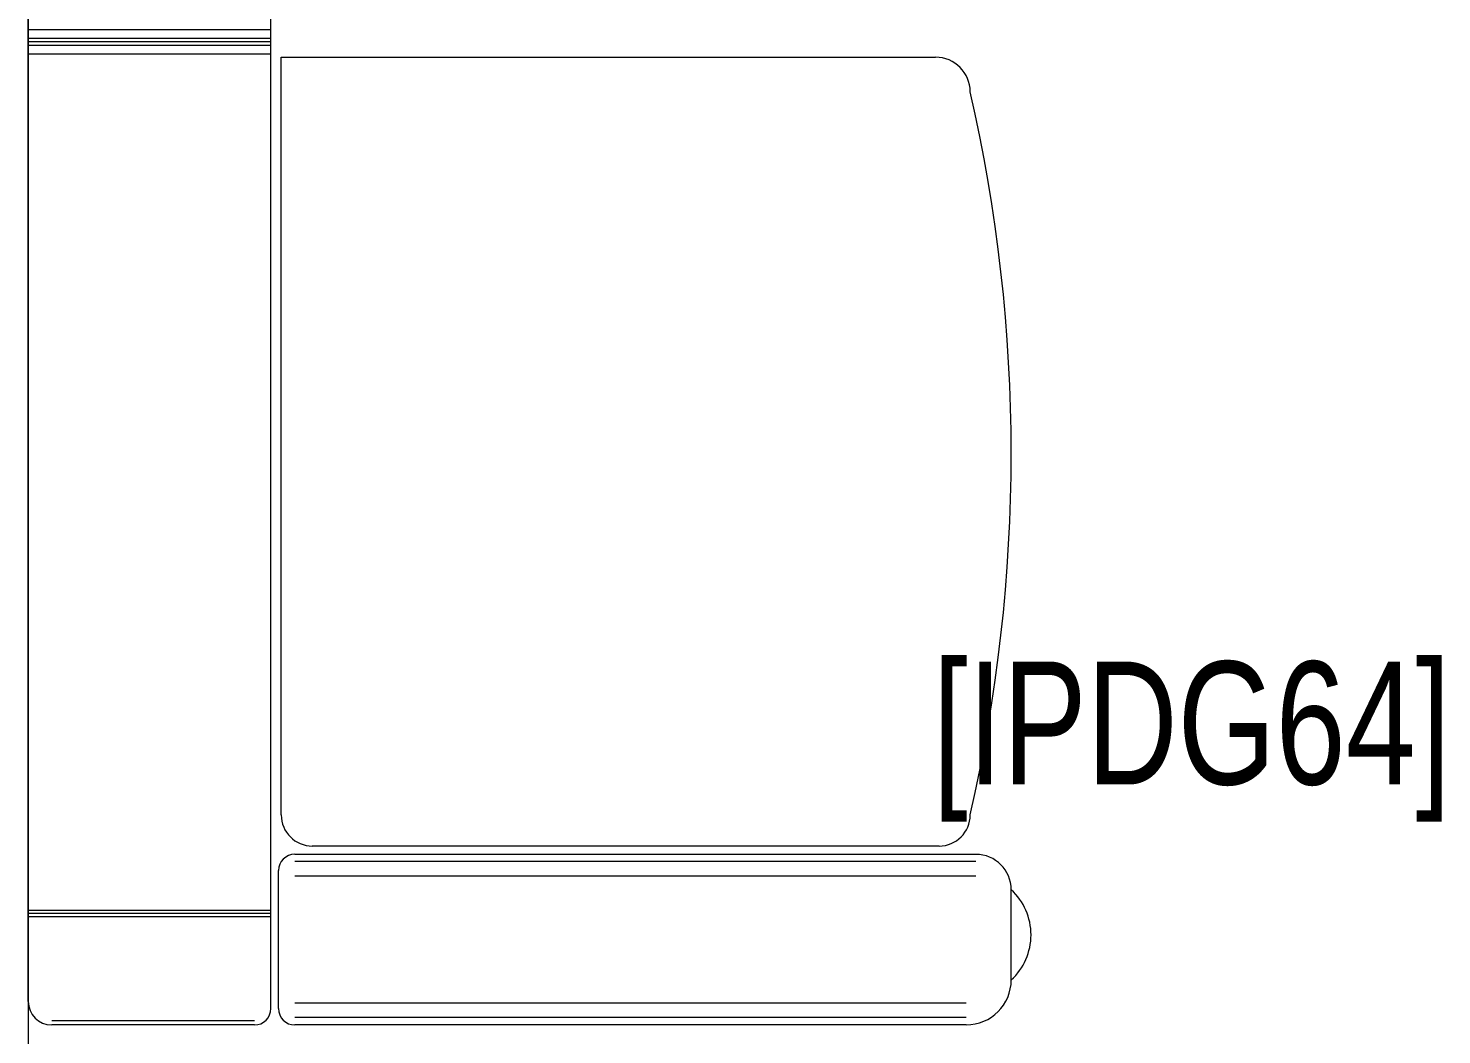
# Model space of a CAD drawing. Header units: metres. Extents: x -18745 to 220762, y -1579758 to -1356048.
# Drawn here: x 112780 to 113931, y -1431754 to -1430935 of the extents above; entities that cross this region are included whole.
import ezdxf

# ---------------------------------------------------------------- set-up
doc = ezdxf.new("R2010")
doc.units = ezdxf.units.M
doc.layers.get('0').update_dxf_attribs({"lineweight": 0})
for name, color, linetype, lineweight in [('A-100 - Copy$0$72_EGR_BASE_TEXT', 8, 'Continuous', 0), ('A-100 - Copy$0$Medical Equipment and Furniture', 8, 'Continuous', 0), ('A-100 - Copy$0$Medical Equipment and Furniture1', 8, 'Continuous', 5), ('A-100 - Copy$0$Walls', 8, 'Continuous', 0)]:
    doc.layers.add(name, color=color, linetype=linetype, lineweight=lineweight)
doc.styles.add('A-100 - Copy$0$X3G_ENTITY_2587EA', font='swisscl.ttf', dxfattribs={"height": 200})

# ---------------------------------------------------------------- blocks, each defined once
blk = doc.blocks.new('A-100 - Copy$0$GF21008-P')
at = {"layer": 'A-100 - Copy$0$Medical Equipment and Furniture1'}
for p, q in [((-0.7709, 0), (0.7906, 0)), ((-0.7019, -0.1974), (-0.7019, 0)), ((-0.6994, -0.1974), (-0.6994, 0)), ((-0.6968, -0.1974), (-0.6968, 0)), ((0, -0.1974), (0, 0)), ((0.0069, -0.1974), (0.0069, 0)), ((0.0099, -0.1974), (0.0099, 0)), ((0.0128, -0.1974), (0.0128, 0)), ((0.0197, -0.1974), (0.0197, 0)), ((-0.79, -0.1841), (-0.79, -0.0191)), ((-0.7866, -0.1841), (-0.7866, -0.0191)), ((-0.7767, -0.1974), (0.7964, -0.1974)), ((-0.7767, -0.2037), (-0.6644, -0.2037)), ((-0.6191, -0.2059), (-0.0026, -0.2059)), ((-0.0026, -0.2059), (-0.0026, -0.7385)), ((-0.79, -0.7634), (-0.79, -0.217)), ((-0.784, -0.7634), (-0.784, -0.217)), ((-0.7722, -0.7634), (-0.7722, -0.217)), ((-0.6689, -0.7712), (-0.6689, -0.217)), ((-0.6571, -0.7712), (-0.6571, -0.217)), ((-0.6512, -0.7712), (-0.6512, -0.217)), ((-0.6444, -0.7413), (-0.6444, -0.2312)), ((-0.7533, -0.8), (-0.68, -0.8))]:
    blk.add_line(p, q, dxfattribs=at)
for centre, radius, start, end in [((-0.7709, -0.0191), 0.0191, 90, 180), ((-0.7767, -0.1841), 0.0133, 180, 270), ((-0.7767, -0.217), 0.0133, 90, 180), ((-0.6644, -0.217), 0.0133, 0, 90), ((-0.6191, -0.2312), 0.0253, 90, 180), ((-0.6191, -0.7413), 0.0253, 180, 270), ((-0.0307, -0.7385), 0.0281, 270, 0), ((-0.7533, -0.7634), 0.0366, 180, 270), ((-0.3249, 0.51), 1.31, 257.0217, 282.9783), ((-0.68, -0.7712), 0.0288, 270, 0), ((-0.7167, -0.7662), 0.0499, 222.6462, 317.3538)]:
    blk.add_arc(centre, radius, start, end, dxfattribs=at)
blk = doc.blocks.new('A-100 - Copy')
at = {"layer": 'A-100 - Copy$0$Walls'}
blk.add_line((112780.3, -1429852.7, 2.4), (112780.3, -1433602.7, 2.4), dxfattribs=at)
at = {"layer": 'A-100 - Copy$0$Medical Equipment and Furniture', "xscale": 1000.000000000003, "yscale": 1000.000000000003, "zscale": 1000.000000000003, "rotation": 90}
blk.add_blockref('A-100 - Copy$0$GF21008-P', (112780.3, -1430955.7, 2.4), dxfattribs=at)
at = {"layer": 'A-100 - Copy$0$72_EGR_BASE_TEXT', "insert": (113727.2, -1431450, 2.4), "char_height": 100, "attachment_point": 2, "style": 'A-100 - Copy$0$X3G_ENTITY_2587EA'}
blk.add_mtext('[IPDG64]', dxfattribs=at)

msp = doc.modelspace()

# ---------------------------------------------------------------- block references
msp.add_blockref('A-100 - Copy', (0, 0))

doc.saveas('drawing.dxf')
